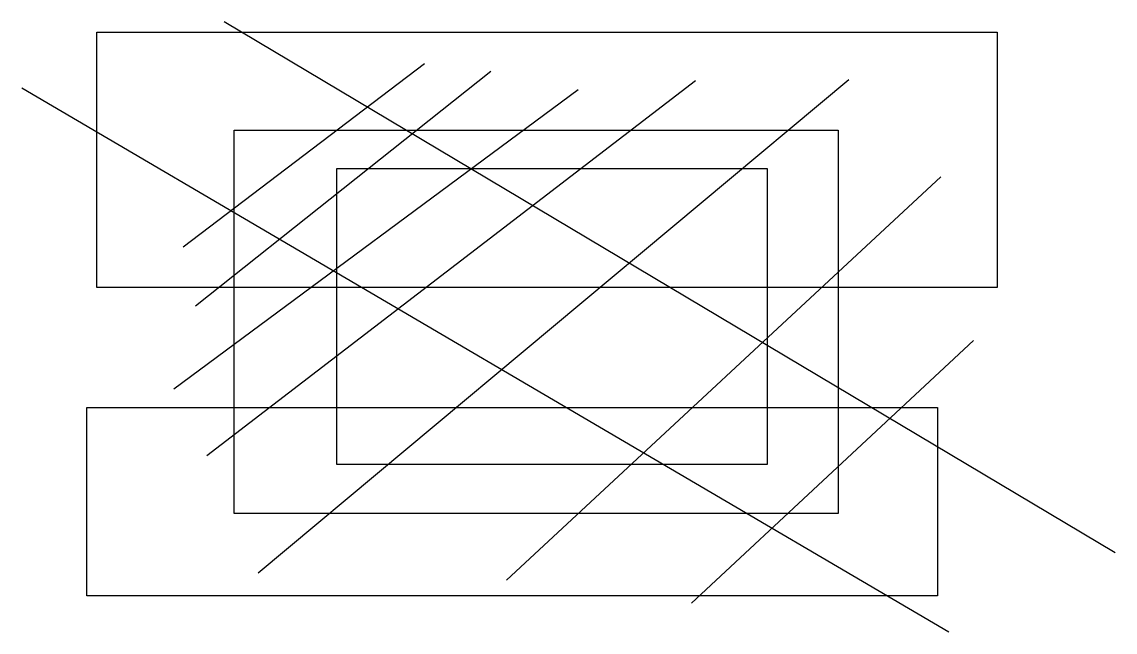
# Model space of a CAD drawing. Header units: millimetres. Extents: x -168 to 200, y -100 to 106.
import ezdxf

# ---------------------------------------------------------------- set-up
doc = ezdxf.new("R2010")
doc.units = ezdxf.units.MM
doc.layers.add('Sketch', color=7, linetype='CONTINUOUS')

msp = doc.modelspace()

# ---------------------------------------------------------------- linework, layer by layer
at = {"layer": 'Sketch'}
for p, q in [((200.249, -73.0206), (-99.882, 105.88)), ((-142.758, 102.408), (160.544, 102.408)), ((-142.758, 16.3545), (-142.758, 102.408)), ((160.544, 102.408), (160.544, 16.3545)), ((-113.62, 30.0929), (-32.3978, 91.8401)), ((-109.544, 10.1646), (-10.0541, 89.2736)), ((-105.619, -40.2598), (58.9398, 86.1032)), ((-88.4082, -79.8143), (110.572, 86.4052)), ((144.239, -99.7425), (-167.97, 83.5367)), ((-116.791, -17.7651), (19.3853, 83.0838)), ((-96.4097, 69.3454), (106.949, 69.3454)), ((-96.4097, -59.7351), (-96.4097, 69.3454)), ((106.949, 69.3454), (106.949, -59.7351)), ((-61.8372, 56.5128), (83.0952, 56.5128)), ((-61.8372, -43.2792), (-61.8372, 56.5128)), ((83.0952, 56.5128), (83.0952, -43.2792)), ((-4.7701, -82.2298), (141.521, 53.6444)), ((160.544, 16.3545), (-142.758, 16.3545)), ((57.5811, -89.9293), (152.542, -1.4602)), ((-146.079, -87.5138), (-146.079, -24.1058)), ((-146.079, -24.1058), (140.464, -24.1058)), ((140.464, -24.1058), (140.464, -87.5138)), ((83.0952, -43.2792), (-61.8372, -43.2792)), ((106.949, -59.7351), (-96.4097, -59.7351)), ((140.464, -87.5138), (-146.079, -87.5138))]:
    msp.add_line(p, q, dxfattribs=at)

doc.saveas('drawing.dxf')
